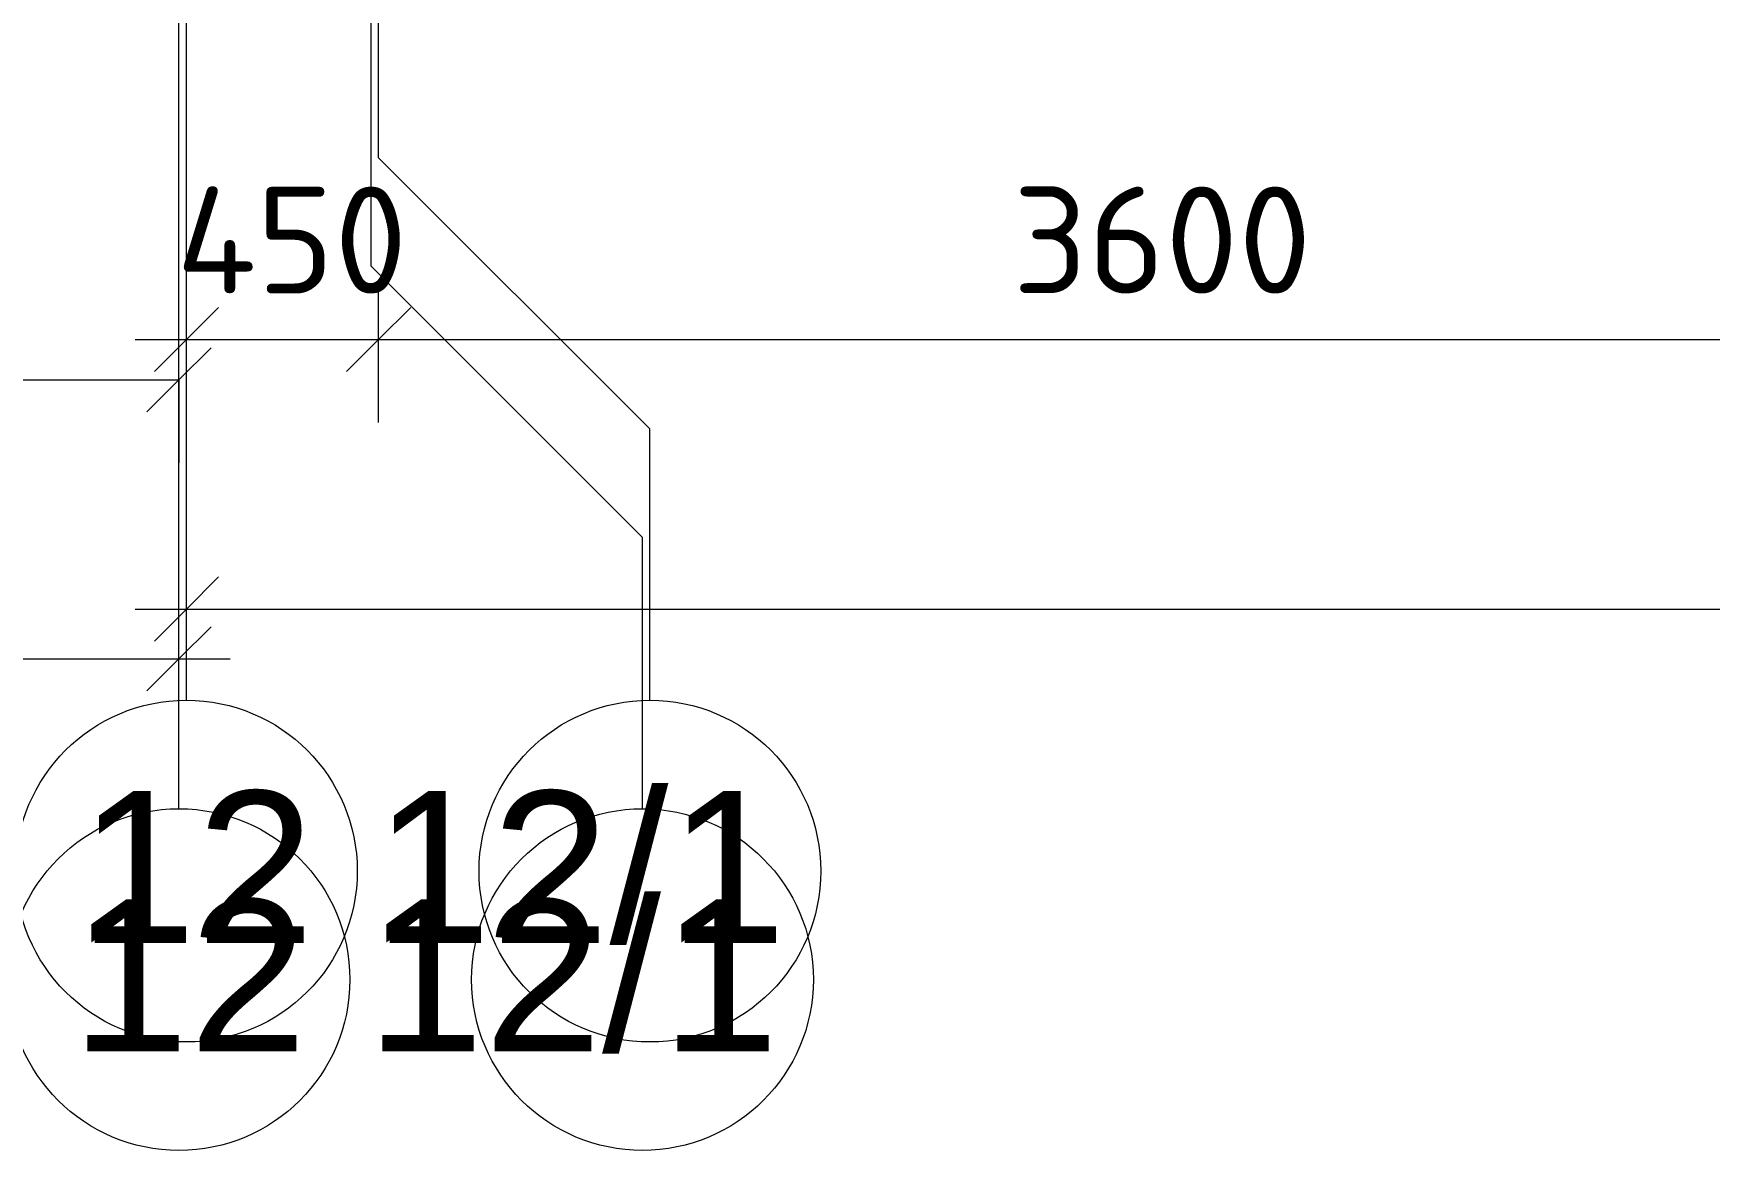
# Model space of a CAD drawing. Header units: millimetres. Extents: x -3817 to 677485, y -22715 to 103890.
# Drawn here: x 590138 to 594061, y -1083 to 1531 of the extents above; entities that cross this region are included whole.
import ezdxf

# ---------------------------------------------------------------- set-up
doc = ezdxf.new("R2010")
doc.units = ezdxf.units.MM
doc.layers.add('PDF _Геометрия', color=7, linetype='Continuous', true_color=0x1d1d1d)
doc.layers.add('PDF _Текст', color=7, linetype='Continuous')
doc.styles.add('PDF ArialMT', font='arial.ttf')
doc.styles.add('PDF ISOCPEUR', font='isocpeur.ttf')

msp = doc.modelspace()

# ---------------------------------------------------------------- linework, layer by layer
at = {"layer": 'PDF _Геометрия', "color": 253, "lineweight": 9, "true_color": 0xaaaaaa}
for points in [[(591580.5, -29.4), (591580.5, 605.6), (590945.5, 1240.6), (590945.5, 3740.6), (590945.5, 5190)], [(591563.1, -283.3), (591563.1, 351.7), (590928.1, 986.7), (590928.1, 3486.7), (590928.1, 5063)], [(590495.5, -29.4), (590495.5, 2470.6), (590495.5, 4081.3)], [(590478.1, -283.3), (590478.1, 2216.7), (590478.1, 3954.4)]]:
    msp.add_lwpolyline(points, dxfattribs=at)
at = {"layer": 'PDF _Геометрия', "color": 7, "lineweight": 9}
for points in [[(590495.5, 621.1), (590495.5, 815.1), (590495.5, 935.1)], [(590945.5, 621.1), (590945.5, 815.1), (590945.5, 935.1)], [(552158.1, 720.4), (555878.1, 720.4), (560178.1, 720.4), (564678.1, 720.4), (566178.1, 720.4), (569178.1, 720.4), (570678.1, 720.4), (574378.1, 720.4), (578078.1, 720.4), (581778.1, 720.4), (585478.1, 720.4), (590478.1, 720.4), (590478.1, 840.4)], [(590375.5, 815.1), (590945.5, 815.1), (594545.5, 815.1), (595345.5, 815.1), (599845.5, 815.1), (600645.5, 815.1), (604345.5, 815.1), (606645.5, 815.1), (608845.5, 815.1), (612645.5, 815.1), (613345.5, 815.1), (617845.5, 815.1), (618645.5, 815.1), (622745.5, 815.1), (624145.5, 815.1), (627045.5, 815.1), (627745.5, 815.1), (632845.5, 815.1), (636865.5, 815.1)], [(590478.1, 720.4), (590478.1, 526.4)], [(590495.5, -9.8), (590495.5, 184.1), (590495.5, 304.1)], [(590375.5, 184.1), (636865.5, 184.1)], [(590478.1, -126.3), (590478.1, 67.7), (590478.1, 187.7)], [(552158.1, 67.7), (590598.1, 67.7)]]:
    msp.add_lwpolyline(points, dxfattribs=at)
at = {"layer": 'PDF _Геометрия', "color": 7, "lineweight": 20}
for points in [[(590570.5, 890.1), (590495.5, 815.1), (590420.5, 740.1)], [(591020.5, 890.1), (590945.5, 815.1), (590870.5, 740.1)], [(590553.1, 795.4), (590478.1, 720.4), (590403.1, 645.4)], [(590570.5, 259.1), (590495.5, 184.1), (590420.5, 109.1)], [(590553.1, 142.7), (590478.1, 67.7), (590403.1, -7.3)]]:
    msp.add_lwpolyline(points, dxfattribs=at)
at = {"layer": 'PDF _Геометрия', "color": 253, "lineweight": 9, "true_color": 0xaaaaaa}
for centre in [(590495.5, -429.4), (591580.5, -429.4), (590478.1, -683.3), (591563.1, -683.3)]:
    msp.add_circle(centre, 400, dxfattribs=at)
at = {"layer": 'PDF _Геометрия', "color": 253, "lineweight": 20, "true_color": 0xaaaaaa}
for centre in [(590495.5, -429.4), (591580.5, -429.4), (590478.1, -683.3), (591563.1, -683.3)]:
    msp.add_circle(centre, 400, dxfattribs=at)

# ---------------------------------------------------------------- texts
at = {"layer": 'PDF _Текст', "char_height": 250.11, "attachment_point": 4, "style": 'PDF ISOCPEUR'}
for s, insert in [('450', (590471.5, 1047.8)), ('3600', (592429.4, 1047.8))]:
    msp.add_mtext(s, dxfattribs=dict(at, insert=insert))
at = {"layer": 'PDF _Текст', "color": 9, "true_color": 0xbebebe, "char_height": 355.6, "attachment_point": 4, "style": 'PDF ArialMT'}
for insert in [(590242.8, -422.2), (590225.5, -676.1)]:
    msp.add_mtext('12 12/1', dxfattribs=dict(at, insert=insert))

doc.saveas('drawing.dxf')
